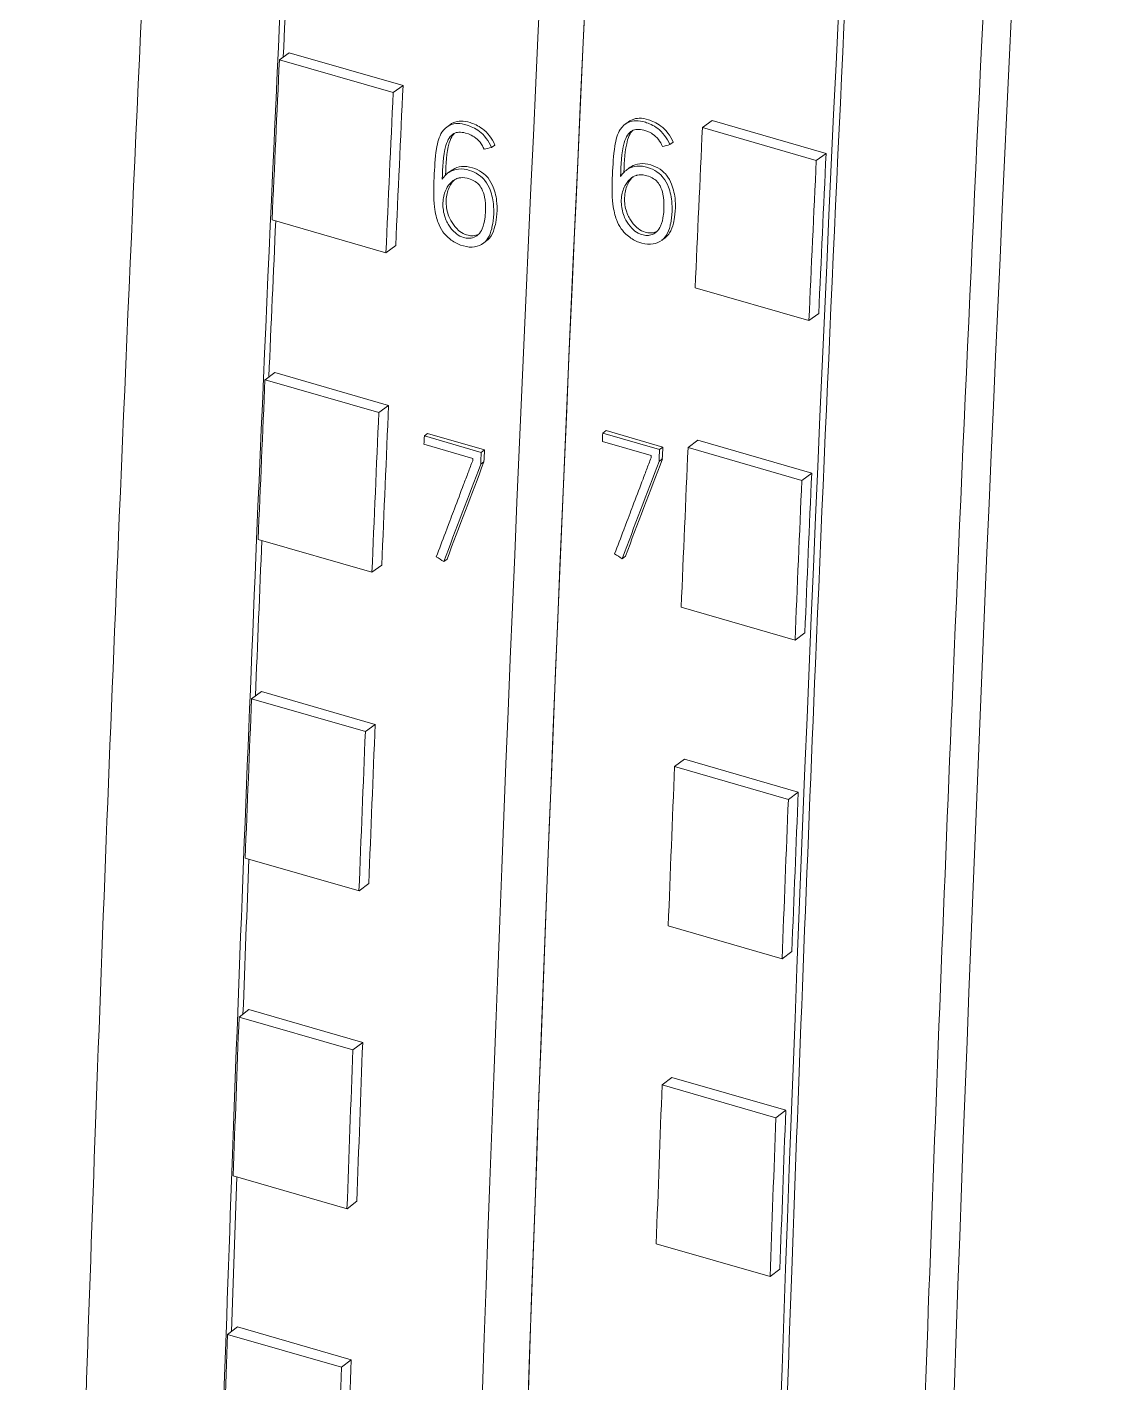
# Model space of a CAD drawing. Header units: inches. Extents: x 9220 to 92460, y -39241 to 4813.
# Drawn here: x 75008.26 to 75020.41, y -33783.39 to -33768.11 of the extents above; entities that cross this region are included whole.
import ezdxf

# ---------------------------------------------------------------- set-up
doc = ezdxf.new("R2010")
doc.units = ezdxf.units.IN
doc.header["$MEASUREMENT"] = 0

# ---------------------------------------------------------------- blocks, each defined once
blk = doc.blocks.new('A$C027ebf9d')
at = {"color": 0, "linetype": 'Continuous', "lineweight": 0}
for p, q in [((20.13901, -16.41162), (20.1449, -16.40738)), ((20.13901, -16.41162), (20.2072, -16.43131)), ((20.1449, -16.40738), (20.21309, -16.42707)), ((20.2072, -16.43131), (20.21309, -16.42707)), ((20.23909, -16.45214), (20.24105, -16.45065)), ((20.34596, -16.45044), (20.34792, -16.44895)), ((20.39248, -16.45225), (20.39836, -16.44801)), ((20.46067, -16.47194), (20.39248, -16.45225)), ((20.46655, -16.4677), (20.39836, -16.44801)), ((20.26607, -16.46418), (20.26804, -16.46269)), ((20.37294, -16.46248), (20.37491, -16.46099)), ((20.46067, -16.47194), (20.46655, -16.4677)), ((20.23981, -16.47962), (20.24178, -16.47813)), ((20.34668, -16.47792), (20.34864, -16.47644)), ((20.13462, -16.50756), (20.20281, -16.52725)), ((20.26135, -16.52143), (20.26331, -16.51994)), ((20.36822, -16.51973), (20.37018, -16.51824)), ((20.2087, -16.52298), (20.20281, -16.52725)), ((20.45627, -16.56788), (20.38808, -16.54819)), ((20.46216, -16.56361), (20.45627, -16.56788)), ((20.13038, -16.60328), (20.13626, -16.59898)), ((20.13626, -16.59898), (20.20445, -16.61866)), ((20.13038, -16.60328), (20.19857, -16.62296)), ((20.19857, -16.62296), (20.20445, -16.61866)), ((20.33272, -16.63528), (20.33468, -16.63379)), ((20.36873, -16.64362), (20.33468, -16.63379)), ((20.22585, -16.63698), (20.22781, -16.63549)), ((20.22585, -16.63698), (20.2599, -16.64681)), ((20.26186, -16.64532), (20.22781, -16.63549)), ((20.36182, -16.64874), (20.3325, -16.64027)), ((20.33272, -16.63528), (20.36677, -16.64511)), ((20.38384, -16.64391), (20.38973, -16.63961)), ((20.45792, -16.65929), (20.38973, -16.63961)), ((20.25495, -16.65044), (20.22563, -16.64197)), ((20.2599, -16.64681), (20.26186, -16.64532)), ((20.36677, -16.64511), (20.36873, -16.64362)), ((20.45203, -16.66359), (20.38384, -16.64391)), ((20.25959, -16.65396), (20.26155, -16.65247)), ((20.36645, -16.65226), (20.36842, -16.65077)), ((20.45203, -16.66359), (20.45792, -16.65929)), ((20.12627, -16.69896), (20.19446, -16.71864)), ((20.20035, -16.71431), (20.19446, -16.71864)), ((20.23746, -16.71222), (20.23943, -16.71073)), ((20.34433, -16.71052), (20.34629, -16.70903)), ((20.44793, -16.75927), (20.37974, -16.73959)), ((20.45382, -16.75495), (20.44793, -16.75927)), ((20.12232, -16.79443), (20.12821, -16.79007)), ((20.12232, -16.79443), (20.19051, -16.81411)), ((20.12821, -16.79007), (20.1964, -16.80976)), ((20.19051, -16.81411), (20.1964, -16.80976)), ((20.37578, -16.83506), (20.38167, -16.8307)), ((20.44397, -16.85474), (20.37578, -16.83506)), ((20.44986, -16.85039), (20.38167, -16.8307)), ((20.44397, -16.85474), (20.44986, -16.85039)), ((20.11851, -16.88985), (20.1867, -16.90953)), ((20.19259, -16.90515), (20.1867, -16.90953)), ((20.44016, -16.95017), (20.37197, -16.93048)), ((20.44605, -16.94578), (20.44016, -16.95017)), ((20.11484, -16.98508), (20.12073, -16.98066)), ((20.12073, -16.98066), (20.18892, -17.00035)), ((20.11484, -16.98508), (20.18303, -17.00476)), ((20.18303, -17.00476), (20.18892, -17.00035)), ((20.36831, -17.02571), (20.3742, -17.0213)), ((20.44239, -17.04098), (20.3742, -17.0213)), ((20.4365, -17.04539), (20.36831, -17.02571)), ((20.4365, -17.04539), (20.44239, -17.04098)), ((20.11132, -17.08024), (20.17951, -17.09993)), ((20.1854, -17.09549), (20.17951, -17.09993)), ((20.43297, -17.14056), (20.36478, -17.12088)), ((20.43887, -17.13612), (20.43297, -17.14056)), ((20.10794, -17.17522), (20.11384, -17.17075)), ((20.10794, -17.17522), (20.17613, -17.19491)), ((20.11384, -17.17075), (20.18203, -17.19044)), ((20.17613, -17.19491), (20.18203, -17.19044))]:
    blk.add_line(p, q, dxfattribs=at)
at = {"color": 0, "linetype": 'Continuous', "lineweight": 0, "extrusion": (0, 0, -1)}
for centre, major_axis, ratio, start_param, end_param in [((39.93599, -2.28949), (10.9193, 37.82555), 0.433013, -2.163893, -2.027289), ((39.75753, -2.27051), (10.9193, 37.82555), 0.433013, -2.075151, -2.072507), ((39.76094, -2.2715), (10.92257, 37.8369), 0.433013, -2.077761, -2.07505), ((39.82913, -2.29118), (10.92257, 37.8369), 0.433013, -2.077761, -2.07505), ((40.01441, -2.31213), (10.92257, 37.8369), 0.433013, -2.077761, -2.07505), ((40.0826, -2.33182), (10.92257, 37.8369), 0.433013, -2.077761, -2.07505), ((39.75753, -2.27051), (10.9193, 37.82555), 0.433013, -2.08057, -2.077928), ((39.76094, -2.2715), (10.92257, 37.8369), 0.433013, -2.083178, -2.080468), ((39.82913, -2.29118), (10.92257, 37.8369), 0.433013, -2.083178, -2.080468), ((39.85365, -2.29848), (10.92079, 37.82922), 0.43303, -2.080892, -2.08075), ((39.96052, -2.29678), (10.92079, 37.82922), 0.43303, -2.080892, -2.08075), ((39.88771, -2.3081), (10.9197, 37.82543), 0.43303, -2.080957, -2.080754), ((39.98983, -2.30525), (10.92079, 37.8292), 0.43303, -2.08093, -2.080892), ((39.99457, -2.30641), (10.9197, 37.82543), 0.43303, -2.080957, -2.080754), ((40.01441, -2.31213), (10.92257, 37.8369), 0.433013, -2.083178, -2.080468), ((39.71748, -2.25896), (-20.93424, -34.82664), 0.272919, 0.986299, 0.988108), ((39.88296, -2.30695), (10.92079, 37.8292), 0.43303, -2.08093, -2.080892), ((39.82435, -2.25726), (-20.93424, -34.82664), 0.272919, 0.986299, 0.988108), ((40.0826, -2.33182), (10.92257, 37.8369), 0.433013, -2.083178, -2.080468), ((39.75753, -2.27051), (10.9193, 37.82555), 0.433013, -2.085986, -2.083346), ((41.3081, -2.71836), (-102.24855, 63.34814), 0.191897, -1.483044, -1.482999), ((41.41497, -2.71666), (-102.24855, 63.34814), 0.191897, -1.483044, -1.482999), ((39.76094, -2.2715), (10.92257, 37.8369), 0.433013, -2.088592, -2.085884), ((39.82913, -2.29118), (10.92257, 37.8369), 0.433013, -2.088592, -2.085884), ((40.01441, -2.31213), (10.92257, 37.8369), 0.433013, -2.088592, -2.085884), ((40.0826, -2.33182), (10.92257, 37.8369), 0.433013, -2.088592, -2.085884), ((39.75753, -2.27051), (10.9193, 37.82555), 0.433013, -2.091401, -2.088763), ((39.76094, -2.2715), (10.92257, 37.8369), 0.433013, -2.094004, -2.091297), ((39.82913, -2.29118), (10.92257, 37.8369), 0.433013, -2.094004, -2.091297), ((40.01441, -2.31213), (10.92257, 37.8369), 0.433013, -2.094004, -2.091297), ((40.0826, -2.33182), (10.92257, 37.8369), 0.433013, -2.094004, -2.091297), ((39.75753, -2.27051), (10.9193, 37.82555), 0.433013, -2.096813, -2.094177), ((39.76094, -2.2715), (10.92257, 37.8369), 0.433013, -2.099414, -2.096709), ((39.82913, -2.29118), (10.92257, 37.8369), 0.433013, -2.099414, -2.096709)]:
    blk.add_ellipse(centre, major_axis=major_axis, ratio=ratio, start_param=start_param, end_param=end_param, dxfattribs=at)
at = {"color": 0, "linetype": 'Continuous', "lineweight": 0}
for centre, major_axis, ratio, start_param, end_param in [((39.93599, -2.28949), (-10.9193, -37.82555), 0.433013, -1.102762, -0.989056), ((39.90755, -2.31382), (-10.9193, -37.82555), 0.433013, -1.102762, -0.989056), ((40.08601, -2.3328), (-10.9193, -37.82555), 0.433013, -1.100465, -0.991379), ((40.1715, -2.35719), (-10.90947, -37.79151), 0.433013, -1.097566, -0.991094), ((39.82913, -2.29118), (-10.9193, -37.82555), 0.433013, -1.066542, -1.063832), ((38.60487, -1.90542), (-69.36524, -20.1272), 0.12911, 1.267511, 1.267578), ((38.498, -1.90712), (-69.36524, -20.1272), 0.12911, 1.267511, 1.267578), ((40.0826, -2.33182), (-10.9193, -37.82555), 0.433013, -1.066542, -1.063832), ((39.82913, -2.29118), (-10.9193, -37.82555), 0.433013, -1.061124, -1.058415), ((39.8877, -2.30831), (-10.92079, -37.82921), 0.43303, -1.060842, -1.06064), ((39.99457, -2.30661), (-10.92079, -37.82921), 0.43303, -1.060842, -1.06064), ((39.71741, -2.25915), (20.93633, 34.83012), 0.272919, -4.129705, -4.127896), ((39.82428, -2.25745), (20.93633, 34.83012), 0.272919, -4.129705, -4.127896), ((40.0826, -2.33182), (-10.9193, -37.82555), 0.433013, -1.061124, -1.058415), ((39.82913, -2.29118), (-10.9193, -37.82555), 0.433013, -1.055709, -1.053001), ((40.0826, -2.33182), (-10.9193, -37.82555), 0.433013, -1.055709, -1.053001), ((39.82913, -2.29118), (-10.9193, -37.82555), 0.433013, -1.050295, -1.047589), ((40.0826, -2.33182), (-10.9193, -37.82555), 0.433013, -1.050295, -1.047589), ((39.82913, -2.29118), (-10.9193, -37.82555), 0.433013, -1.044884, -1.042178)]:
    blk.add_ellipse(centre, major_axis=major_axis, ratio=ratio, start_param=start_param, end_param=end_param, dxfattribs=at)
for points, knots in [([(20.07001, -19.0335), (20.07055, -18.91912), (20.07265, -18.64574), (20.07893, -18.20934), (20.09089, -17.67097), (20.10653, -17.17006), (20.12614, -16.66858), (20.14972, -16.15151), (20.17737, -15.64443), (20.1988, -15.29958), (20.2059, -15.18965)], [0.1285183, 0.1285183, 0.1285183, 0.1285183, 0.1989102, 0.2963502, 0.3949059, 0.525445, 0.5979674, 0.6950356, 0.8333844, 0.8979673, 0.8979673, 0.8979673, 0.8979673]), ([(20.54119, -15.2539), (20.53409, -15.36383), (20.51267, -15.70868), (20.48501, -16.21576), (20.46143, -16.73284), (20.44183, -17.23431), (20.42619, -17.73522), (20.41423, -18.2736), (20.40794, -18.70999), (20.40585, -18.98338), (20.40531, -19.09775)], [0.1020327, 0.1020327, 0.1020327, 0.1020327, 0.1666156, 0.3049644, 0.4020326, 0.474555, 0.6050941, 0.7036498, 0.8010898, 0.8714817, 0.8714817, 0.8714817, 0.8714817]), ([(20.11702, -15.27665), (20.11243, -15.3496), (20.09355, -15.65744), (20.06789, -16.12789), (20.04431, -16.64496), (20.0247, -17.14644), (20.00906, -17.64735), (19.9971, -18.18572), (19.99076, -18.62621), (19.98846, -18.93103), (19.9879, -19.07667), (19.98781, -19.10395)], [0.1237088, 0.1237088, 0.1237088, 0.1237088, 0.1666156, 0.3049644, 0.4020326, 0.474555, 0.6050941, 0.7036498, 0.8010898, 0.8739842, 0.8907937, 0.8907937, 0.8907937, 0.8907937]), ([(20.61597, -15.38815), (20.61138, -15.4611), (20.5925, -15.76894), (20.56684, -16.23938), (20.54326, -16.75646), (20.52365, -17.25794), (20.50802, -17.75885), (20.49605, -18.29722), (20.48971, -18.73771), (20.48741, -19.04253), (20.48685, -19.18817), (20.48677, -19.21545)], [0.1237088, 0.1237088, 0.1237088, 0.1237088, 0.1666156, 0.3049644, 0.4020326, 0.474555, 0.6050941, 0.7036498, 0.8010898, 0.8739842, 0.8907937, 0.8907937, 0.8907937, 0.8907937]), ([(20.34792, -16.44895), (20.34843, -16.44855), (20.34893, -16.44825), (20.35151, -16.44685), (20.35346, -16.44668), (20.35639, -16.44662), (20.35832, -16.44698), (20.36217, -16.4482), (20.36497, -16.44935), (20.36895, -16.45234), (20.37038, -16.45365), (20.37305, -16.45722), (20.37406, -16.45908), (20.37491, -16.46099)], [0.9221634, 0.9221634, 0.9221634, 0.9221634, 0.9407736, 0.9407736, 1.0289576, 1.0289576, 1.182494, 1.182494, 1.3385945, 1.3385945, 1.4161369, 1.4161369, 1.4861618, 1.4861618, 1.4861618, 1.4861618]), ([(20.26607, -16.46418), (20.26523, -16.46227), (20.26422, -16.46041), (20.26155, -16.45684), (20.26012, -16.45553), (20.25614, -16.45254), (20.25334, -16.45139), (20.24949, -16.45017), (20.24756, -16.4498), (20.24463, -16.44987), (20.24268, -16.45004), (20.23932, -16.45186), (20.23776, -16.45295), (20.23467, -16.45767), (20.23376, -16.46109), (20.23223, -16.47062), (20.23197, -16.47642), (20.23138, -16.4883), (20.23126, -16.4944), (20.23242, -16.50382), (20.23327, -16.50684), (20.23484, -16.51102), (20.23576, -16.5129), (20.23767, -16.51562), (20.23899, -16.51731), (20.24326, -16.52066), (20.24549, -16.52185), (20.24985, -16.52349), (20.25218, -16.52392), (20.25657, -16.52373), (20.25851, -16.52314), (20.26204, -16.52115), (20.26318, -16.51976), (20.26498, -16.51689), (20.26568, -16.51489), (20.26649, -16.51157), (20.26787, -16.50591), (20.26708, -16.4959), (20.26636, -16.49252), (20.26445, -16.48762), (20.26345, -16.48571), (20.26135, -16.48301), (20.26015, -16.48172), (20.25658, -16.47931), (20.25471, -16.47846), (20.25087, -16.47725), (20.24857, -16.47683), (20.24433, -16.47727), (20.24259, -16.47791), (20.23926, -16.47982), (20.23776, -16.48133), (20.23654, -16.48321)], [-3.397433, -3.397433, -3.397433, -3.397433, -3.215844, -3.215844, -3.014789, -3.014789, -2.60991, -2.60991, -2.211341, -2.211341, -1.982478, -1.982478, -1.8514, -1.8514, -1.688583, -1.688583, -1.461493, -1.461493, -1.220352, -1.220352, -1.039405, -1.039405, -0.88702, -0.88702, -0.796518, -0.796518, -0.713432, -0.713432, -0.620882, -0.620882, -0.531593, -0.531593, -0.423662, -0.423662, -0.268988, -0.268988, -0.1733, -0.1733, -0.125066, -0.125066, -0.093639, -0.093639, -0.074154, -0.074154, -0.056297, -0.056297, -0.036979, -0.036979, -0.021096, -0.021096, 0, 0, 0, 0]), ([(20.23654, -16.48321), (20.23685, -16.47635), (20.23696, -16.46929), (20.2393, -16.46125), (20.23993, -16.45973), (20.24153, -16.45734), (20.24247, -16.45645), (20.24439, -16.45536), (20.24541, -16.45509), (20.24771, -16.45497), (20.24906, -16.45514), (20.2532, -16.4562), (20.25498, -16.45732), (20.25697, -16.45867), (20.25819, -16.45975), (20.26025, -16.46235), (20.26105, -16.46379), (20.26162, -16.46528)], [-0.06653482, -0.06653482, -0.06653482, -0.06653482, -0.05044796, -0.05044796, -0.0458529, -0.0458529, -0.04149526, -0.04149526, -0.03747093, -0.03747093, -0.0332853, -0.0332853, -0.025278, -0.025278, -0.01234022, -0.01234022, 0, 0, 0, 0]), ([(20.24105, -16.45065), (20.24156, -16.45025), (20.24206, -16.44995), (20.24464, -16.44855), (20.2466, -16.44838), (20.24952, -16.44831), (20.25146, -16.44868), (20.25531, -16.4499), (20.25811, -16.45105), (20.26208, -16.45404), (20.26351, -16.45535), (20.26618, -16.45892), (20.2672, -16.46078), (20.26804, -16.46269)], [0.9221634, 0.9221634, 0.9221634, 0.9221634, 0.9407736, 0.9407736, 1.0289576, 1.0289576, 1.182494, 1.182494, 1.3385945, 1.3385945, 1.4161368, 1.4161368, 1.4861618, 1.4861618, 1.4861618, 1.4861618]), ([(20.37294, -16.46248), (20.3721, -16.46057), (20.37108, -16.45871), (20.36841, -16.45514), (20.36698, -16.45383), (20.36301, -16.45084), (20.36021, -16.44969), (20.35636, -16.44847), (20.35442, -16.4481), (20.3515, -16.44817), (20.34954, -16.44834), (20.34619, -16.45016), (20.34463, -16.45125), (20.34154, -16.45597), (20.34063, -16.45939), (20.3391, -16.46892), (20.33884, -16.47472), (20.33825, -16.4866), (20.33813, -16.4927), (20.33928, -16.50212), (20.34013, -16.50515), (20.34171, -16.50932), (20.34263, -16.5112), (20.34453, -16.51392), (20.34586, -16.51562), (20.35013, -16.51896), (20.35235, -16.52015), (20.35671, -16.52179), (20.35904, -16.52222), (20.36344, -16.52203), (20.36538, -16.52144), (20.36891, -16.51945), (20.37005, -16.51806), (20.37185, -16.5152), (20.37255, -16.51319), (20.37336, -16.50987), (20.37474, -16.50421), (20.37395, -16.4942), (20.37323, -16.49082), (20.37132, -16.48592), (20.37032, -16.48401), (20.36822, -16.48131), (20.36702, -16.48002), (20.36345, -16.47761), (20.36158, -16.47676), (20.35774, -16.47555), (20.35544, -16.47513), (20.3512, -16.47557), (20.34946, -16.47621), (20.34613, -16.47812), (20.34463, -16.47963), (20.34341, -16.48151)], [-3.397433, -3.397433, -3.397433, -3.397433, -3.215844, -3.215844, -3.014789, -3.014789, -2.60991, -2.60991, -2.211341, -2.211341, -1.982478, -1.982478, -1.8514, -1.8514, -1.688583, -1.688583, -1.461493, -1.461493, -1.220352, -1.220352, -1.039405, -1.039405, -0.88702, -0.88702, -0.796518, -0.796518, -0.713432, -0.713432, -0.620882, -0.620882, -0.531593, -0.531593, -0.423662, -0.423662, -0.268988, -0.268988, -0.1733, -0.1733, -0.125066, -0.125066, -0.093639, -0.093639, -0.074154, -0.074154, -0.056297, -0.056297, -0.036979, -0.036979, -0.021096, -0.021096, 0, 0, 0, 0]), ([(20.34341, -16.48151), (20.34372, -16.47465), (20.34383, -16.46759), (20.34617, -16.45956), (20.3468, -16.45803), (20.3484, -16.45564), (20.34933, -16.45475), (20.35126, -16.45366), (20.35227, -16.45339), (20.35458, -16.45327), (20.35593, -16.45344), (20.36006, -16.4545), (20.36185, -16.45562), (20.36383, -16.45697), (20.36506, -16.45805), (20.36712, -16.46065), (20.36792, -16.46209), (20.36848, -16.46358)], [-0.06653482, -0.06653482, -0.06653482, -0.06653482, -0.05044796, -0.05044796, -0.0458529, -0.0458529, -0.04149526, -0.04149526, -0.03747093, -0.03747093, -0.0332853, -0.0332853, -0.025278, -0.025278, -0.01234022, -0.01234022, 0, 0, 0, 0]), ([(20.35059, -16.45404), (20.35026, -16.4544), (20.34994, -16.45479), (20.34897, -16.45621), (20.34828, -16.4576), (20.34588, -16.46566), (20.3457, -16.47241), (20.34542, -16.47902)], [0.04703714, 0.04703714, 0.04703714, 0.04703714, 0.04864119, 0.04864119, 0.05236884, 0.05236884, 0.06301982, 0.06301982, 0.06301982, 0.06301982]), ([(20.24373, -16.45574), (20.24338, -16.4561), (20.24306, -16.4565), (20.24206, -16.45798), (20.24138, -16.4594), (20.23901, -16.4674), (20.23883, -16.47412), (20.23855, -16.48071)], [0.04539149, 0.04539149, 0.04539149, 0.04539149, 0.04692387, 0.04692387, 0.05057089, 0.05057089, 0.06127869, 0.06127869, 0.06127869, 0.06127869]), ([(20.24178, -16.47813), (20.24217, -16.47783), (20.24259, -16.47755), (20.24445, -16.47646), (20.24619, -16.47581), (20.25011, -16.47537), (20.25228, -16.4756), (20.25657, -16.47693), (20.25846, -16.47777), (20.26206, -16.48018), (20.26325, -16.48146), (20.26534, -16.48409), (20.26633, -16.48597), (20.26829, -16.49088), (20.269, -16.49424), (20.26983, -16.50371), (20.26867, -16.50916), (20.26767, -16.51332), (20.26698, -16.51534), (20.26534, -16.51797), (20.26453, -16.51901), (20.26331, -16.51994)], [0.0158163, 0.0158163, 0.0158163, 0.0158163, 0.0207237, 0.0207237, 0.0366039, 0.0366039, 0.0530018, 0.0530018, 0.0655398, 0.0655398, 0.0792198, 0.0792198, 0.1020329, 0.1020329, 0.1377248, 0.1377248, 0.2073044, 0.2073044, 0.2762488, 0.2762488, 0.3136646, 0.3136646, 0.3136646, 0.3136646]), ([(20.34864, -16.47644), (20.34904, -16.47613), (20.34946, -16.47585), (20.35132, -16.47476), (20.35306, -16.47411), (20.35697, -16.47367), (20.35915, -16.47391), (20.36344, -16.47523), (20.36533, -16.47608), (20.36893, -16.47848), (20.37012, -16.47976), (20.3722, -16.48239), (20.3732, -16.48427), (20.37515, -16.48918), (20.37587, -16.49254), (20.3767, -16.50201), (20.37553, -16.50746), (20.37454, -16.51162), (20.37385, -16.51364), (20.37221, -16.51627), (20.3714, -16.51731), (20.37018, -16.51824)], [0.0158163, 0.0158163, 0.0158163, 0.0158163, 0.0207237, 0.0207237, 0.0366039, 0.0366039, 0.0530018, 0.0530018, 0.0655398, 0.0655398, 0.0792198, 0.0792198, 0.1020329, 0.1020329, 0.1377248, 0.1377248, 0.2073044, 0.2073044, 0.2762488, 0.2762488, 0.3136646, 0.3136646, 0.3136646, 0.3136646]), ([(20.246, -16.48257), (20.24624, -16.4825), (20.24646, -16.48245), (20.24807, -16.48212), (20.24967, -16.48218), (20.25237, -16.48278), (20.25387, -16.48318), (20.25669, -16.48471), (20.25754, -16.48543), (20.25886, -16.48676), (20.25959, -16.48777), (20.26096, -16.49039), (20.26153, -16.49209), (20.263, -16.49887), (20.26242, -16.50478), (20.26188, -16.50861), (20.26145, -16.51087), (20.25999, -16.51411), (20.25925, -16.51538), (20.25707, -16.51726), (20.256, -16.5179), (20.25472, -16.51825), (20.25374, -16.51852), (20.25269, -16.51861), (20.25061, -16.51845), (20.24952, -16.51822), (20.24669, -16.51712), (20.24531, -16.51614), (20.24281, -16.51398), (20.24144, -16.51222), (20.23952, -16.50914), (20.23837, -16.50702), (20.23699, -16.50119), (20.23677, -16.49817), (20.23751, -16.49271), (20.23826, -16.49023), (20.24061, -16.48635), (20.24187, -16.48496), (20.24421, -16.48324), (20.2452, -16.48281), (20.246, -16.48257)], [-0.1725321, -0.1725321, -0.1725321, -0.1725321, -0.1699429, -0.1699429, -0.1517953, -0.1517953, -0.1416521, -0.1416521, -0.1342988, -0.1342988, -0.1225959, -0.1225959, -0.1078985, -0.1078985, -0.0657669, -0.0657669, -0.0314959, -0.0314959, -0.0125487, -0.0125487, 0, 0, 0, 0.0095772, 0.0095772, 0.0185558, 0.0185558, 0.0318648, 0.0318648, 0.0554334, 0.0554334, 0.0773062, 0.0773062, 0.0957242, 0.0957242, 0.1108934, 0.1108934, 0.1220965, 0.1220965, 0.1307853, 0.1307853, 0.1307853, 0.1307853]), ([(20.24405, -16.48342), (20.24314, -16.48428), (20.24229, -16.48533), (20.24023, -16.48874), (20.23947, -16.49122), (20.23873, -16.49669), (20.23895, -16.49971), (20.24033, -16.50553), (20.24149, -16.50765), (20.2434, -16.51073), (20.24478, -16.51249), (20.24728, -16.51465), (20.24866, -16.51563), (20.25149, -16.51673), (20.25258, -16.51696), (20.25465, -16.51712), (20.2557, -16.51703), (20.25668, -16.51676), (20.25732, -16.51658), (20.25791, -16.51634), (20.25845, -16.51604)], [0.1845063, 0.1845063, 0.1845063, 0.1845063, 0.1925421, 0.1925421, 0.2077183, 0.2077183, 0.2261431, 0.2261431, 0.2480233, 0.2480233, 0.271598, 0.271598, 0.2849076, 0.2849076, 0.2938844, 0.2938844, 0.30346, 0.30346, 0.30346, 0.3097489, 0.3097489, 0.3097489, 0.3097489]), ([(20.35287, -16.48087), (20.35311, -16.4808), (20.35333, -16.48075), (20.35494, -16.48042), (20.35654, -16.48048), (20.35924, -16.48108), (20.36074, -16.48148), (20.36356, -16.48301), (20.3644, -16.48373), (20.36573, -16.48506), (20.36645, -16.48607), (20.36782, -16.48869), (20.3684, -16.49039), (20.36986, -16.49717), (20.36929, -16.50308), (20.36875, -16.50691), (20.36832, -16.50917), (20.36686, -16.51241), (20.36612, -16.51368), (20.36393, -16.51556), (20.36286, -16.5162), (20.36158, -16.51655), (20.36061, -16.51682), (20.35956, -16.51691), (20.35748, -16.51675), (20.35639, -16.51652), (20.35356, -16.51542), (20.35218, -16.51444), (20.34968, -16.51228), (20.3483, -16.51052), (20.34639, -16.50744), (20.34524, -16.50532), (20.34386, -16.49949), (20.34364, -16.49648), (20.34437, -16.49101), (20.34513, -16.48853), (20.34747, -16.48465), (20.34873, -16.48326), (20.35108, -16.48154), (20.35207, -16.48111), (20.35287, -16.48087)], [-0.1725321, -0.1725321, -0.1725321, -0.1725321, -0.1699429, -0.1699429, -0.1517953, -0.1517953, -0.1416521, -0.1416521, -0.1342988, -0.1342988, -0.1225959, -0.1225959, -0.1078985, -0.1078985, -0.0657669, -0.0657669, -0.0314959, -0.0314959, -0.0125487, -0.0125487, 0, 0, 0, 0.0095772, 0.0095772, 0.0185558, 0.0185558, 0.0318648, 0.0318648, 0.0554334, 0.0554334, 0.0773062, 0.0773062, 0.0957242, 0.0957242, 0.1108934, 0.1108934, 0.1220965, 0.1220965, 0.1307853, 0.1307853, 0.1307853, 0.1307853]), ([(20.35092, -16.48172), (20.35, -16.48258), (20.34915, -16.48363), (20.34709, -16.48704), (20.34634, -16.48952), (20.3456, -16.49499), (20.34582, -16.49801), (20.3472, -16.50383), (20.34835, -16.50595), (20.35027, -16.50903), (20.35164, -16.51079), (20.35415, -16.51295), (20.35552, -16.51393), (20.35835, -16.51503), (20.35944, -16.51526), (20.36152, -16.51542), (20.36257, -16.51533), (20.36355, -16.51506), (20.36419, -16.51489), (20.36478, -16.51464), (20.36531, -16.51434)], [0.1845063, 0.1845063, 0.1845063, 0.1845063, 0.1925421, 0.1925421, 0.2077183, 0.2077183, 0.2261431, 0.2261431, 0.2480233, 0.2480233, 0.271598, 0.271598, 0.2849076, 0.2849076, 0.2938844, 0.2938844, 0.30346, 0.30346, 0.30346, 0.3097489, 0.3097489, 0.3097489, 0.3097489]), ([(20.23299, -16.70934), (20.2348, -16.70455), (20.23663, -16.69975), (20.24151, -16.68687), (20.24213, -16.68517), (20.24571, -16.67576), (20.24753, -16.67096), (20.25013, -16.6641), (20.25125, -16.66117), (20.25301, -16.65657), (20.25382, -16.65411), (20.25489, -16.65181)], [-0.1722649, -0.1722649, -0.1722649, -0.1722649, -0.1435832, -0.1435832, -0.0952366, -0.0952366, -0.0449804, -0.0449804, -0.023415, -0.023415, 0, 0, 0, 0]), ([(20.33986, -16.70764), (20.34167, -16.70285), (20.3435, -16.69805), (20.34838, -16.68517), (20.349, -16.68347), (20.35258, -16.67406), (20.3544, -16.66926), (20.357, -16.6624), (20.35811, -16.65947), (20.35988, -16.65487), (20.36069, -16.65241), (20.36176, -16.65011)], [-0.1722649, -0.1722649, -0.1722649, -0.1722649, -0.1435832, -0.1435832, -0.0952366, -0.0952366, -0.0449804, -0.0449804, -0.023415, -0.023415, 0, 0, 0, 0])]:
    blk.add_open_spline(points, degree=3, knots=knots, dxfattribs=at)

msp = doc.modelspace()

# ---------------------------------------------------------------- block references
at = {"xscale": 18.8131500959034, "yscale": 18.8131500959034, "zscale": 18.8131500959034}
msp.add_blockref('A$C027ebf9d', (74632.23, -33459.72), dxfattribs=at)

doc.saveas('drawing.dxf')
